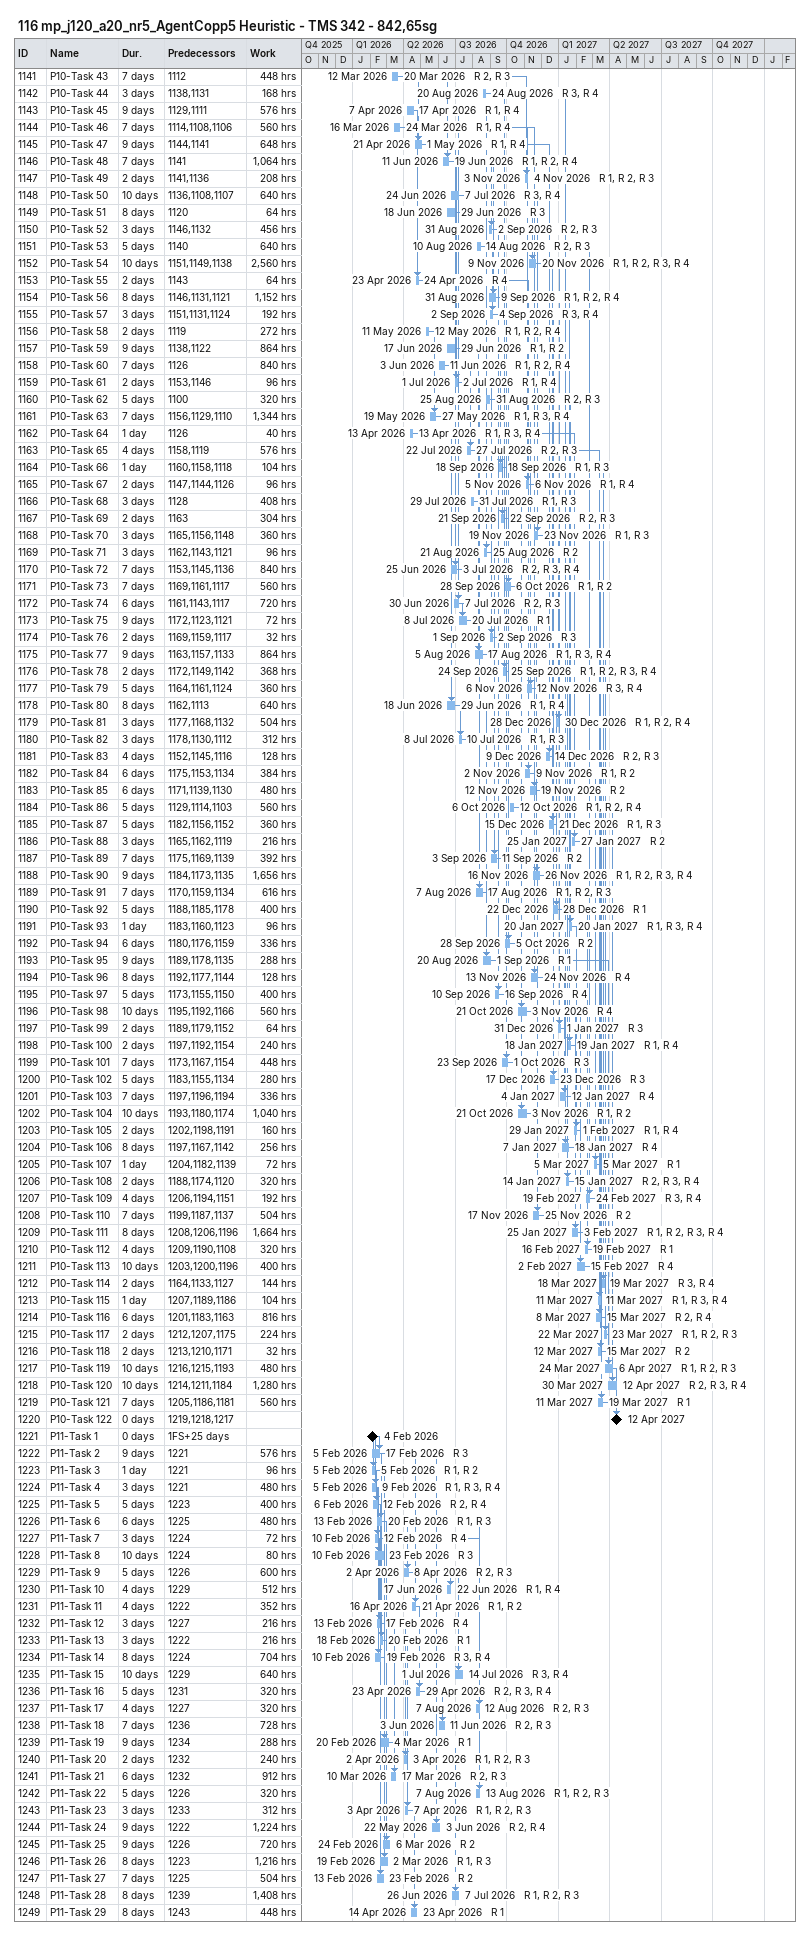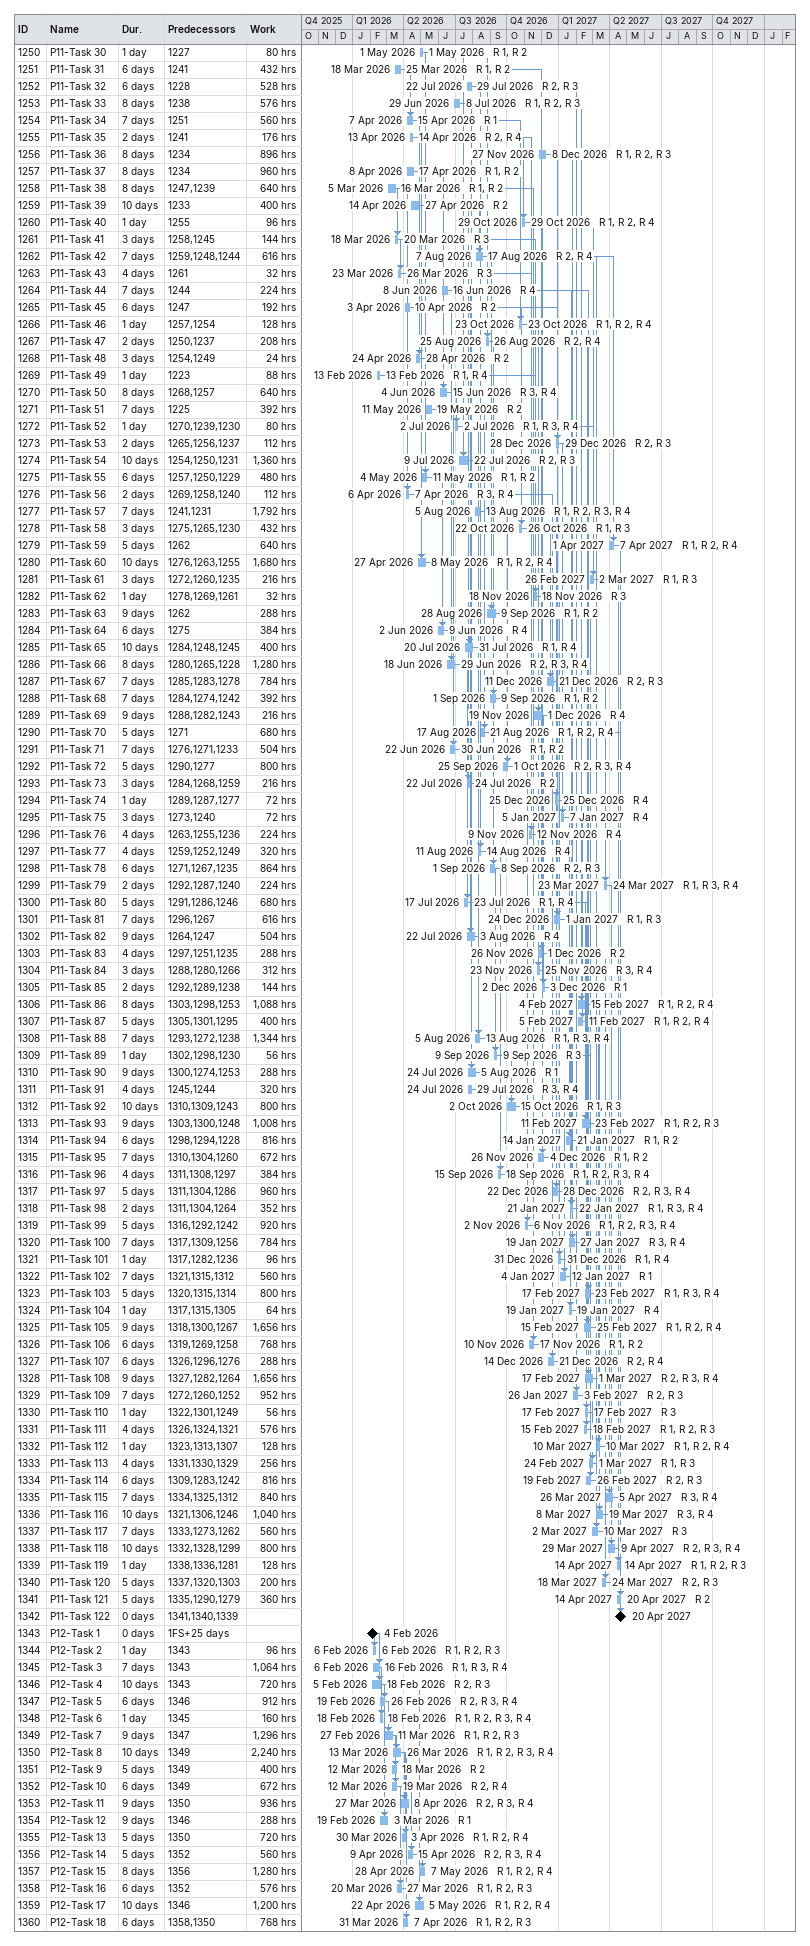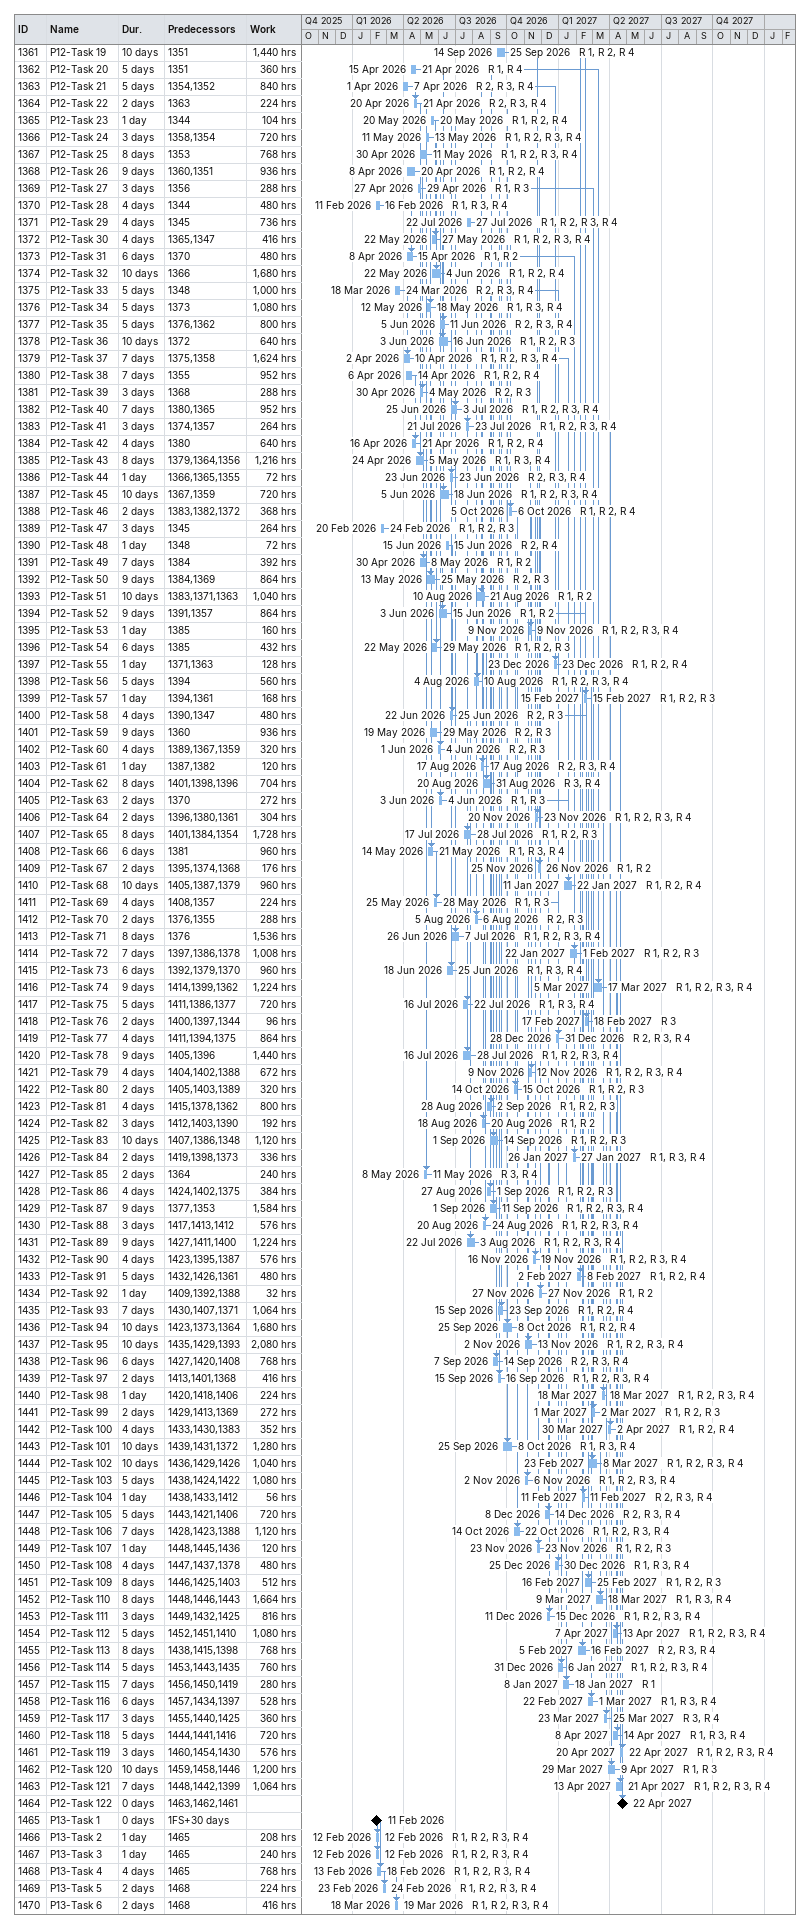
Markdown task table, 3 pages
116 mp_j120_a20_nr5_AgentCopp5 Heuristic - TMS 342 - 842,65sg

| ID | Task | Duration | Start | Finish | Predecessors | Resources | Work (h) |
|---|---|---|---|---|---|---|---|
| 1141 | P10-Task 43 | 7d | 2026-03-12 | 2026-03-20 | 1112 | R 2, R 3 | 448 |
| 1142 | P10-Task 44 | 3d | 2026-08-20 | 2026-08-24 | 1138, 1131 | R 3, R 4 | 168 |
| 1143 | P10-Task 45 | 9d | 2026-04-07 | 2026-04-17 | 1129, 1111 | R 1, R 4 | 576 |
| 1144 | P10-Task 46 | 7d | 2026-03-16 | 2026-03-24 | 1114, 1108, 1106 | R 1, R 4 | 560 |
| 1145 | P10-Task 47 | 9d | 2026-04-21 | 2026-05-01 | 1144, 1141 | R 1, R 4 | 648 |
| 1146 | P10-Task 48 | 7d | 2026-06-11 | 2026-06-19 | 1141 | R 1, R 2, R 4 | 1064 |
| 1147 | P10-Task 49 | 2d | 2026-11-03 | 2026-11-04 | 1141, 1136 | R 1, R 2, R 3 | 208 |
| 1148 | P10-Task 50 | 10d | 2026-06-24 | 2026-07-07 | 1136, 1108, 1107 | R 3, R 4 | 640 |
| 1149 | P10-Task 51 | 8d | 2026-06-18 | 2026-06-29 | 1120 | R 3 | 64 |
| 1150 | P10-Task 52 | 3d | 2026-08-31 | 2026-09-02 | 1146, 1132 | R 2, R 3 | 456 |
| 1151 | P10-Task 53 | 5d | 2026-08-10 | 2026-08-14 | 1140 | R 2, R 3 | 640 |
| 1152 | P10-Task 54 | 10d | 2026-11-09 | 2026-11-20 | 1151, 1149, 1138 | R 1, R 2, R 3, R 4 | 2560 |
| 1153 | P10-Task 55 | 2d | 2026-04-23 | 2026-04-24 | 1143 | R 4 | 64 |
| 1154 | P10-Task 56 | 8d | 2026-08-31 | 2026-09-09 | 1146, 1131, 1121 | R 1, R 2, R 4 | 1152 |
| 1155 | P10-Task 57 | 3d | 2026-09-02 | 2026-09-04 | 1151, 1131, 1124 | R 3, R 4 | 192 |
| 1156 | P10-Task 58 | 2d | 2026-05-11 | 2026-05-12 | 1119 | R 1, R 2, R 4 | 272 |
| 1157 | P10-Task 59 | 9d | 2026-06-17 | 2026-06-29 | 1138, 1122 | R 1, R 2 | 864 |
| 1158 | P10-Task 60 | 7d | 2026-06-03 | 2026-06-11 | 1126 | R 1, R 2, R 4 | 840 |
| 1159 | P10-Task 61 | 2d | 2026-07-01 | 2026-07-02 | 1153, 1146 | R 1, R 4 | 96 |
| 1160 | P10-Task 62 | 5d | 2026-08-25 | 2026-08-31 | 1100 | R 2, R 3 | 320 |
| 1161 | P10-Task 63 | 7d | 2026-05-19 | 2026-05-27 | 1156, 1129, 1110 | R 1, R 3, R 4 | 1344 |
| 1162 | P10-Task 64 | 1d | 2026-04-13 | 2026-04-13 | 1126 | R 1, R 3, R 4 | 40 |
| 1163 | P10-Task 65 | 4d | 2026-07-22 | 2026-07-27 | 1158, 1119 | R 2, R 3 | 576 |
| 1164 | P10-Task 66 | 1d | 2026-09-18 | 2026-09-18 | 1160, 1158, 1118 | R 1, R 3 | 104 |
| 1165 | P10-Task 67 | 2d | 2026-11-05 | 2026-11-06 | 1147, 1144, 1126 | R 1, R 4 | 96 |
| 1166 | P10-Task 68 | 3d | 2026-07-29 | 2026-07-31 | 1128 | R 1, R 3 | 408 |
| 1167 | P10-Task 69 | 2d | 2026-09-21 | 2026-09-22 | 1163 | R 2, R 3 | 304 |
| 1168 | P10-Task 70 | 3d | 2026-11-19 | 2026-11-23 | 1165, 1156, 1148 | R 1, R 3 | 360 |
| 1169 | P10-Task 71 | 3d | 2026-08-21 | 2026-08-25 | 1162, 1143, 1121 | R 2 | 96 |
| 1170 | P10-Task 72 | 7d | 2026-06-25 | 2026-07-03 | 1153, 1145, 1136 | R 2, R 3, R 4 | 840 |
| 1171 | P10-Task 73 | 7d | 2026-09-28 | 2026-10-06 | 1169, 1161, 1117 | R 1, R 2 | 560 |
| 1172 | P10-Task 74 | 6d | 2026-06-30 | 2026-07-07 | 1161, 1143, 1117 | R 2, R 3 | 720 |
| 1173 | P10-Task 75 | 9d | 2026-07-08 | 2026-07-20 | 1172, 1123, 1121 | R 1 | 72 |
| 1174 | P10-Task 76 | 2d | 2026-09-01 | 2026-09-02 | 1169, 1159, 1117 | R 3 | 32 |
| 1175 | P10-Task 77 | 9d | 2026-08-05 | 2026-08-17 | 1163, 1157, 1133 | R 1, R 3, R 4 | 864 |
| 1176 | P10-Task 78 | 2d | 2026-09-24 | 2026-09-25 | 1172, 1149, 1142 | R 1, R 2, R 3, R 4 | 368 |
| 1177 | P10-Task 79 | 5d | 2026-11-06 | 2026-11-12 | 1164, 1161, 1124 | R 3, R 4 | 360 |
| 1178 | P10-Task 80 | 8d | 2026-06-18 | 2026-06-29 | 1162, 1113 | R 1, R 4 | 640 |
| 1179 | P10-Task 81 | 3d | 2026-12-28 | 2026-12-30 | 1177, 1168, 1132 | R 1, R 2, R 4 | 504 |
| 1180 | P10-Task 82 | 3d | 2026-07-08 | 2026-07-10 | 1178, 1130, 1112 | R 1, R 3 | 312 |
| 1181 | P10-Task 83 | 4d | 2026-12-09 | 2026-12-14 | 1152, 1145, 1116 | R 2, R 3 | 128 |
| 1182 | P10-Task 84 | 6d | 2026-11-02 | 2026-11-09 | 1175, 1153, 1134 | R 1, R 2 | 384 |
| 1183 | P10-Task 85 | 6d | 2026-11-12 | 2026-11-19 | 1171, 1139, 1130 | R 2 | 480 |
| 1184 | P10-Task 86 | 5d | 2026-10-06 | 2026-10-12 | 1129, 1114, 1103 | R 1, R 2, R 4 | 560 |
| 1185 | P10-Task 87 | 5d | 2026-12-15 | 2026-12-21 | 1182, 1156, 1152 | R 1, R 3 | 360 |
| 1186 | P10-Task 88 | 3d | 2027-01-25 | 2027-01-27 | 1165, 1162, 1119 | R 2 | 216 |
| 1187 | P10-Task 89 | 7d | 2026-09-03 | 2026-09-11 | 1175, 1169, 1139 | R 2 | 392 |
| 1188 | P10-Task 90 | 9d | 2026-11-16 | 2026-11-26 | 1184, 1173, 1135 | R 1, R 2, R 3, R 4 | 1656 |
| 1189 | P10-Task 91 | 7d | 2026-08-07 | 2026-08-17 | 1170, 1159, 1134 | R 1, R 2, R 3 | 616 |
| 1190 | P10-Task 92 | 5d | 2026-12-22 | 2026-12-28 | 1188, 1185, 1178 | R 1 | 400 |
| 1191 | P10-Task 93 | 1d | 2027-01-20 | 2027-01-20 | 1183, 1160, 1123 | R 1, R 3, R 4 | 96 |
| 1192 | P10-Task 94 | 6d | 2026-09-28 | 2026-10-05 | 1180, 1176, 1159 | R 2 | 336 |
| 1193 | P10-Task 95 | 9d | 2026-08-20 | 2026-09-01 | 1189, 1178, 1135 | R 1 | 288 |
| 1194 | P10-Task 96 | 8d | 2026-11-13 | 2026-11-24 | 1192, 1177, 1144 | R 4 | 128 |
| 1195 | P10-Task 97 | 5d | 2026-09-10 | 2026-09-16 | 1173, 1155, 1150 | R 4 | 400 |
| 1196 | P10-Task 98 | 10d | 2026-10-21 | 2026-11-03 | 1195, 1192, 1166 | R 4 | 560 |
| 1197 | P10-Task 99 | 2d | 2026-12-31 | 2027-01-01 | 1189, 1179, 1152 | R 3 | 64 |
| 1198 | P10-Task 100 | 2d | 2027-01-18 | 2027-01-19 | 1197, 1192, 1154 | R 1, R 4 | 240 |
| 1199 | P10-Task 101 | 7d | 2026-09-23 | 2026-10-01 | 1173, 1167, 1154 | R 3 | 448 |
| 1200 | P10-Task 102 | 5d | 2026-12-17 | 2026-12-23 | 1183, 1155, 1134 | R 3 | 280 |
| 1201 | P10-Task 103 | 7d | 2027-01-04 | 2027-01-12 | 1197, 1196, 1194 | R 4 | 336 |
| 1202 | P10-Task 104 | 10d | 2026-10-21 | 2026-11-03 | 1193, 1180, 1174 | R 1, R 2 | 1040 |
| 1203 | P10-Task 105 | 2d | 2027-01-29 | 2027-02-01 | 1202, 1198, 1191 | R 1, R 4 | 160 |
| 1204 | P10-Task 106 | 8d | 2027-01-07 | 2027-01-18 | 1197, 1167, 1142 | R 4 | 256 |
| 1205 | P10-Task 107 | 1d | 2027-03-05 | 2027-03-05 | 1204, 1182, 1139 | R 1 | 72 |
| 1206 | P10-Task 108 | 2d | 2027-01-14 | 2027-01-15 | 1188, 1174, 1120 | R 2, R 3, R 4 | 320 |
| 1207 | P10-Task 109 | 4d | 2027-02-19 | 2027-02-24 | 1206, 1194, 1151 | R 3, R 4 | 192 |
| 1208 | P10-Task 110 | 7d | 2026-11-17 | 2026-11-25 | 1199, 1187, 1137 | R 2 | 504 |
| 1209 | P10-Task 111 | 8d | 2027-01-25 | 2027-02-03 | 1208, 1206, 1196 | R 1, R 2, R 3, R 4 | 1664 |
| 1210 | P10-Task 112 | 4d | 2027-02-16 | 2027-02-19 | 1209, 1190, 1108 | R 1 | 320 |
| 1211 | P10-Task 113 | 10d | 2027-02-02 | 2027-02-15 | 1203, 1200, 1196 | R 4 | 400 |
| 1212 | P10-Task 114 | 2d | 2027-03-18 | 2027-03-19 | 1164, 1133, 1127 | R 3, R 4 | 144 |
| 1213 | P10-Task 115 | 1d | 2027-03-11 | 2027-03-11 | 1207, 1189, 1186 | R 1, R 3, R 4 | 104 |
| 1214 | P10-Task 116 | 6d | 2027-03-08 | 2027-03-15 | 1201, 1183, 1163 | R 2, R 4 | 816 |
| 1215 | P10-Task 117 | 2d | 2027-03-22 | 2027-03-23 | 1212, 1207, 1175 | R 1, R 2, R 3 | 224 |
| 1216 | P10-Task 118 | 2d | 2027-03-12 | 2027-03-15 | 1213, 1210, 1171 | R 2 | 32 |
| 1217 | P10-Task 119 | 10d | 2027-03-24 | 2027-04-06 | 1216, 1215, 1193 | R 1, R 2, R 3 | 480 |
| 1218 | P10-Task 120 | 10d | 2027-03-30 | 2027-04-12 | 1214, 1211, 1184 | R 2, R 3, R 4 | 1280 |
| 1219 | P10-Task 121 | 7d | 2027-03-11 | 2027-03-19 | 1205, 1186, 1181 | R 1 | 560 |
| 1220 | P10-Task 122 | 0d | 2027-04-12 | 2027-04-12 | 1219, 1218, 1217 |  |  |
| 1221 | P11-Task 1 | 0d | 2026-02-04 | 2026-02-04 | 1FS+25d |  |  |
| 1222 | P11-Task 2 | 9d | 2026-02-05 | 2026-02-17 | 1221 | R 3 | 576 |
| 1223 | P11-Task 3 | 1d | 2026-02-05 | 2026-02-05 | 1221 | R 1, R 2 | 96 |
| 1224 | P11-Task 4 | 3d | 2026-02-05 | 2026-02-09 | 1221 | R 1, R 3, R 4 | 480 |
| 1225 | P11-Task 5 | 5d | 2026-02-06 | 2026-02-12 | 1223 | R 2, R 4 | 400 |
| 1226 | P11-Task 6 | 6d | 2026-02-13 | 2026-02-20 | 1225 | R 1, R 3 | 480 |
| 1227 | P11-Task 7 | 3d | 2026-02-10 | 2026-02-12 | 1224 | R 4 | 72 |
| 1228 | P11-Task 8 | 10d | 2026-02-10 | 2026-02-23 | 1224 | R 3 | 80 |
| 1229 | P11-Task 9 | 5d | 2026-04-02 | 2026-04-08 | 1226 | R 2, R 3 | 600 |
| 1230 | P11-Task 10 | 4d | 2026-06-17 | 2026-06-22 | 1229 | R 1, R 4 | 512 |
| 1231 | P11-Task 11 | 4d | 2026-04-16 | 2026-04-21 | 1222 | R 1, R 2 | 352 |
| 1232 | P11-Task 12 | 3d | 2026-02-13 | 2026-02-17 | 1227 | R 4 | 216 |
| 1233 | P11-Task 13 | 3d | 2026-02-18 | 2026-02-20 | 1222 | R 1 | 216 |
| 1234 | P11-Task 14 | 8d | 2026-02-10 | 2026-02-19 | 1224 | R 3, R 4 | 704 |
| 1235 | P11-Task 15 | 10d | 2026-07-01 | 2026-07-14 | 1229 | R 3, R 4 | 640 |
| 1236 | P11-Task 16 | 5d | 2026-04-23 | 2026-04-29 | 1231 | R 2, R 3, R 4 | 320 |
| 1237 | P11-Task 17 | 4d | 2026-08-07 | 2026-08-12 | 1227 | R 2, R 3 | 320 |
| 1238 | P11-Task 18 | 7d | 2026-06-03 | 2026-06-11 | 1236 | R 2, R 3 | 728 |
| 1239 | P11-Task 19 | 9d | 2026-02-20 | 2026-03-04 | 1234 | R 1 | 288 |
| 1240 | P11-Task 20 | 2d | 2026-04-02 | 2026-04-03 | 1232 | R 1, R 2, R 3 | 240 |
| 1241 | P11-Task 21 | 6d | 2026-03-10 | 2026-03-17 | 1232 | R 2, R 3 | 912 |
| 1242 | P11-Task 22 | 5d | 2026-08-07 | 2026-08-13 | 1226 | R 1, R 2, R 3 | 320 |
| 1243 | P11-Task 23 | 3d | 2026-04-03 | 2026-04-07 | 1233 | R 1, R 2, R 3 | 312 |
| 1244 | P11-Task 24 | 9d | 2026-05-22 | 2026-06-03 | 1222 | R 2, R 4 | 1224 |
| 1245 | P11-Task 25 | 9d | 2026-02-24 | 2026-03-06 | 1226 | R 2 | 720 |
| 1246 | P11-Task 26 | 8d | 2026-02-19 | 2026-03-02 | 1223 | R 1, R 3 | 1216 |
| 1247 | P11-Task 27 | 7d | 2026-02-13 | 2026-02-23 | 1225 | R 2 | 504 |
| 1248 | P11-Task 28 | 8d | 2026-06-26 | 2026-07-07 | 1239 | R 1, R 2, R 3 | 1408 |
| 1249 | P11-Task 29 | 8d | 2026-04-14 | 2026-04-23 | 1243 | R 1 | 448 |
| 1250 | P11-Task 30 | 1d | 2026-05-01 | 2026-05-01 | 1227 | R 1, R 2 | 80 |
| 1251 | P11-Task 31 | 6d | 2026-03-18 | 2026-03-25 | 1241 | R 1, R 2 | 432 |
| 1252 | P11-Task 32 | 6d | 2026-07-22 | 2026-07-29 | 1228 | R 2, R 3 | 528 |
| 1253 | P11-Task 33 | 8d | 2026-06-29 | 2026-07-08 | 1238 | R 1, R 2, R 3 | 576 |
| 1254 | P11-Task 34 | 7d | 2026-04-07 | 2026-04-15 | 1251 | R 1 | 560 |
| 1255 | P11-Task 35 | 2d | 2026-04-13 | 2026-04-14 | 1241 | R 2, R 4 | 176 |
| 1256 | P11-Task 36 | 8d | 2026-11-27 | 2026-12-08 | 1234 | R 1, R 2, R 3 | 896 |
| 1257 | P11-Task 37 | 8d | 2026-04-08 | 2026-04-17 | 1234 | R 1, R 2 | 960 |
| 1258 | P11-Task 38 | 8d | 2026-03-05 | 2026-03-16 | 1247, 1239 | R 1, R 2 | 640 |
| 1259 | P11-Task 39 | 10d | 2026-04-14 | 2026-04-27 | 1233 | R 2 | 400 |
| 1260 | P11-Task 40 | 1d | 2026-10-29 | 2026-10-29 | 1255 | R 1, R 2, R 4 | 96 |
| 1261 | P11-Task 41 | 3d | 2026-03-18 | 2026-03-20 | 1258, 1245 | R 3 | 144 |
| 1262 | P11-Task 42 | 7d | 2026-08-07 | 2026-08-17 | 1259, 1248, 1244 | R 2, R 4 | 616 |
| 1263 | P11-Task 43 | 4d | 2026-03-23 | 2026-03-26 | 1261 | R 3 | 32 |
| 1264 | P11-Task 44 | 7d | 2026-06-08 | 2026-06-16 | 1244 | R 4 | 224 |
| 1265 | P11-Task 45 | 6d | 2026-04-03 | 2026-04-10 | 1247 | R 2 | 192 |
| 1266 | P11-Task 46 | 1d | 2026-10-23 | 2026-10-23 | 1257, 1254 | R 1, R 2, R 4 | 128 |
| 1267 | P11-Task 47 | 2d | 2026-08-25 | 2026-08-26 | 1250, 1237 | R 2, R 4 | 208 |
| 1268 | P11-Task 48 | 3d | 2026-04-24 | 2026-04-28 | 1254, 1249 | R 2 | 24 |
| 1269 | P11-Task 49 | 1d | 2026-02-13 | 2026-02-13 | 1223 | R 1, R 4 | 88 |
| 1270 | P11-Task 50 | 8d | 2026-06-04 | 2026-06-15 | 1268, 1257 | R 3, R 4 | 640 |
| 1271 | P11-Task 51 | 7d | 2026-05-11 | 2026-05-19 | 1225 | R 2 | 392 |
| 1272 | P11-Task 52 | 1d | 2026-07-02 | 2026-07-02 | 1270, 1239, 1230 | R 1, R 3, R 4 | 80 |
| 1273 | P11-Task 53 | 2d | 2026-12-28 | 2026-12-29 | 1265, 1256, 1237 | R 2, R 3 | 112 |
| 1274 | P11-Task 54 | 10d | 2026-07-09 | 2026-07-22 | 1254, 1250, 1231 | R 2, R 3 | 1360 |
| 1275 | P11-Task 55 | 6d | 2026-05-04 | 2026-05-11 | 1257, 1250, 1229 | R 1, R 2 | 480 |
| 1276 | P11-Task 56 | 2d | 2026-04-06 | 2026-04-07 | 1269, 1258, 1240 | R 3, R 4 | 112 |
| 1277 | P11-Task 57 | 7d | 2026-08-05 | 2026-08-13 | 1241, 1231 | R 1, R 2, R 3, R 4 | 1792 |
| 1278 | P11-Task 58 | 3d | 2026-10-22 | 2026-10-26 | 1275, 1265, 1230 | R 1, R 3 | 432 |
| 1279 | P11-Task 59 | 5d | 2027-04-01 | 2027-04-07 | 1262 | R 1, R 2, R 4 | 640 |
| 1280 | P11-Task 60 | 10d | 2026-04-27 | 2026-05-08 | 1276, 1263, 1255 | R 1, R 2, R 4 | 1680 |
| 1281 | P11-Task 61 | 3d | 2027-02-26 | 2027-03-02 | 1272, 1260, 1235 | R 1, R 3 | 216 |
| 1282 | P11-Task 62 | 1d | 2026-11-18 | 2026-11-18 | 1278, 1269, 1261 | R 3 | 32 |
| 1283 | P11-Task 63 | 9d | 2026-08-28 | 2026-09-09 | 1262 | R 1, R 2 | 288 |
| 1284 | P11-Task 64 | 6d | 2026-06-02 | 2026-06-09 | 1275 | R 4 | 384 |
| 1285 | P11-Task 65 | 10d | 2026-07-20 | 2026-07-31 | 1284, 1248, 1245 | R 1, R 4 | 400 |
| 1286 | P11-Task 66 | 8d | 2026-06-18 | 2026-06-29 | 1280, 1265, 1228 | R 2, R 3, R 4 | 1280 |
| 1287 | P11-Task 67 | 7d | 2026-12-11 | 2026-12-21 | 1285, 1283, 1278 | R 2, R 3 | 784 |
| 1288 | P11-Task 68 | 7d | 2026-09-01 | 2026-09-09 | 1284, 1274, 1242 | R 1, R 2 | 392 |
| 1289 | P11-Task 69 | 9d | 2026-11-19 | 2026-12-01 | 1288, 1282, 1243 | R 4 | 216 |
| 1290 | P11-Task 70 | 5d | 2026-08-17 | 2026-08-21 | 1271 | R 1, R 2, R 4 | 680 |
| 1291 | P11-Task 71 | 7d | 2026-06-22 | 2026-06-30 | 1276, 1271, 1233 | R 1, R 2 | 504 |
| 1292 | P11-Task 72 | 5d | 2026-09-25 | 2026-10-01 | 1290, 1277 | R 2, R 3, R 4 | 800 |
| 1293 | P11-Task 73 | 3d | 2026-07-22 | 2026-07-24 | 1284, 1268, 1259 | R 2 | 216 |
| 1294 | P11-Task 74 | 1d | 2026-12-25 | 2026-12-25 | 1289, 1287, 1277 | R 4 | 72 |
| 1295 | P11-Task 75 | 3d | 2027-01-05 | 2027-01-07 | 1273, 1240 | R 4 | 72 |
| 1296 | P11-Task 76 | 4d | 2026-11-09 | 2026-11-12 | 1263, 1255, 1236 | R 4 | 224 |
| 1297 | P11-Task 77 | 4d | 2026-08-11 | 2026-08-14 | 1259, 1252, 1249 | R 4 | 320 |
| 1298 | P11-Task 78 | 6d | 2026-09-01 | 2026-09-08 | 1271, 1267, 1235 | R 2, R 3 | 864 |
| 1299 | P11-Task 79 | 2d | 2027-03-23 | 2027-03-24 | 1292, 1287, 1240 | R 1, R 3, R 4 | 224 |
| 1300 | P11-Task 80 | 5d | 2026-07-17 | 2026-07-23 | 1291, 1286, 1246 | R 1, R 4 | 680 |
| 1301 | P11-Task 81 | 7d | 2026-12-24 | 2027-01-01 | 1296, 1267 | R 1, R 3 | 616 |
| 1302 | P11-Task 82 | 9d | 2026-07-22 | 2026-08-03 | 1264, 1247 | R 4 | 504 |
| 1303 | P11-Task 83 | 4d | 2026-11-26 | 2026-12-01 | 1297, 1251, 1235 | R 2 | 288 |
| 1304 | P11-Task 84 | 3d | 2026-11-23 | 2026-11-25 | 1288, 1280, 1266 | R 3, R 4 | 312 |
| 1305 | P11-Task 85 | 2d | 2026-12-02 | 2026-12-03 | 1292, 1289, 1238 | R 1 | 144 |
| 1306 | P11-Task 86 | 8d | 2027-02-04 | 2027-02-15 | 1303, 1298, 1253 | R 1, R 2, R 4 | 1088 |
| 1307 | P11-Task 87 | 5d | 2027-02-05 | 2027-02-11 | 1305, 1301, 1295 | R 1, R 2, R 4 | 400 |
| 1308 | P11-Task 88 | 7d | 2026-08-05 | 2026-08-13 | 1293, 1272, 1238 | R 1, R 3, R 4 | 1344 |
| 1309 | P11-Task 89 | 1d | 2026-09-09 | 2026-09-09 | 1302, 1298, 1230 | R 3 | 56 |
| 1310 | P11-Task 90 | 9d | 2026-07-24 | 2026-08-05 | 1300, 1274, 1253 | R 1 | 288 |
| 1311 | P11-Task 91 | 4d | 2026-07-24 | 2026-07-29 | 1245, 1244 | R 3, R 4 | 320 |
| 1312 | P11-Task 92 | 10d | 2026-10-02 | 2026-10-15 | 1310, 1309, 1243 | R 1, R 3 | 800 |
| 1313 | P11-Task 93 | 9d | 2027-02-11 | 2027-02-23 | 1303, 1300, 1248 | R 1, R 2, R 3 | 1008 |
| 1314 | P11-Task 94 | 6d | 2027-01-14 | 2027-01-21 | 1298, 1294, 1228 | R 1, R 2 | 816 |
| 1315 | P11-Task 95 | 7d | 2026-11-26 | 2026-12-04 | 1310, 1304, 1260 | R 1, R 2 | 672 |
| 1316 | P11-Task 96 | 4d | 2026-09-15 | 2026-09-18 | 1311, 1308, 1297 | R 1, R 2, R 3, R 4 | 384 |
| 1317 | P11-Task 97 | 5d | 2026-12-22 | 2026-12-28 | 1311, 1304, 1286 | R 2, R 3, R 4 | 960 |
| 1318 | P11-Task 98 | 2d | 2027-01-21 | 2027-01-22 | 1311, 1304, 1264 | R 1, R 3, R 4 | 352 |
| 1319 | P11-Task 99 | 5d | 2026-11-02 | 2026-11-06 | 1316, 1292, 1242 | R 1, R 2, R 3, R 4 | 920 |
| 1320 | P11-Task 100 | 7d | 2027-01-19 | 2027-01-27 | 1317, 1309, 1256 | R 3, R 4 | 784 |
| 1321 | P11-Task 101 | 1d | 2026-12-31 | 2026-12-31 | 1317, 1282, 1236 | R 1, R 4 | 96 |
| 1322 | P11-Task 102 | 7d | 2027-01-04 | 2027-01-12 | 1321, 1315, 1312 | R 1 | 560 |
| 1323 | P11-Task 103 | 5d | 2027-02-17 | 2027-02-23 | 1320, 1315, 1314 | R 1, R 3, R 4 | 800 |
| 1324 | P11-Task 104 | 1d | 2027-01-19 | 2027-01-19 | 1317, 1315, 1305 | R 4 | 64 |
| 1325 | P11-Task 105 | 9d | 2027-02-15 | 2027-02-25 | 1318, 1300, 1267 | R 1, R 2, R 4 | 1656 |
| 1326 | P11-Task 106 | 6d | 2026-11-10 | 2026-11-17 | 1319, 1269, 1258 | R 1, R 2 | 768 |
| 1327 | P11-Task 107 | 6d | 2026-12-14 | 2026-12-21 | 1326, 1296, 1276 | R 2, R 4 | 288 |
| 1328 | P11-Task 108 | 9d | 2027-02-17 | 2027-03-01 | 1327, 1282, 1264 | R 2, R 3, R 4 | 1656 |
| 1329 | P11-Task 109 | 7d | 2027-01-26 | 2027-02-03 | 1272, 1260, 1252 | R 2, R 3 | 952 |
| 1330 | P11-Task 110 | 1d | 2027-02-17 | 2027-02-17 | 1322, 1301, 1249 | R 3 | 56 |
| 1331 | P11-Task 111 | 4d | 2027-02-15 | 2027-02-18 | 1326, 1324, 1321 | R 1, R 2, R 3 | 576 |
| 1332 | P11-Task 112 | 1d | 2027-03-10 | 2027-03-10 | 1323, 1313, 1307 | R 1, R 2, R 4 | 128 |
| 1333 | P11-Task 113 | 4d | 2027-02-24 | 2027-03-01 | 1331, 1330, 1329 | R 1, R 3 | 256 |
| 1334 | P11-Task 114 | 6d | 2027-02-19 | 2027-02-26 | 1309, 1283, 1242 | R 2, R 3 | 816 |
| 1335 | P11-Task 115 | 7d | 2027-03-26 | 2027-04-05 | 1334, 1325, 1312 | R 3, R 4 | 840 |
| 1336 | P11-Task 116 | 10d | 2027-03-08 | 2027-03-19 | 1321, 1306, 1246 | R 3, R 4 | 1040 |
| 1337 | P11-Task 117 | 7d | 2027-03-02 | 2027-03-10 | 1333, 1273, 1262 | R 3 | 560 |
| 1338 | P11-Task 118 | 10d | 2027-03-29 | 2027-04-09 | 1332, 1328, 1299 | R 2, R 3, R 4 | 800 |
| 1339 | P11-Task 119 | 1d | 2027-04-14 | 2027-04-14 | 1338, 1336, 1281 | R 1, R 2, R 3 | 128 |
| 1340 | P11-Task 120 | 5d | 2027-03-18 | 2027-03-24 | 1337, 1320, 1303 | R 2, R 3 | 200 |
| 1341 | P11-Task 121 | 5d | 2027-04-14 | 2027-04-20 | 1335, 1290, 1279 | R 2 | 360 |
| 1342 | P11-Task 122 | 0d | 2027-04-20 | 2027-04-20 | 1341, 1340, 1339 |  |  |
| 1343 | P12-Task 1 | 0d | 2026-02-04 | 2026-02-04 | 1FS+25d |  |  |
| 1344 | P12-Task 2 | 1d | 2026-02-06 | 2026-02-06 | 1343 | R 1, R 2, R 3 | 96 |
| 1345 | P12-Task 3 | 7d | 2026-02-06 | 2026-02-16 | 1343 | R 1, R 3, R 4 | 1064 |
| 1346 | P12-Task 4 | 10d | 2026-02-05 | 2026-02-18 | 1343 | R 2, R 3 | 720 |
| 1347 | P12-Task 5 | 6d | 2026-02-19 | 2026-02-26 | 1346 | R 2, R 3, R 4 | 912 |
| 1348 | P12-Task 6 | 1d | 2026-02-18 | 2026-02-18 | 1345 | R 1, R 2, R 3, R 4 | 160 |
| 1349 | P12-Task 7 | 9d | 2026-02-27 | 2026-03-11 | 1347 | R 1, R 2, R 3 | 1296 |
| 1350 | P12-Task 8 | 10d | 2026-03-13 | 2026-03-26 | 1349 | R 1, R 2, R 3, R 4 | 2240 |
| 1351 | P12-Task 9 | 5d | 2026-03-12 | 2026-03-18 | 1349 | R 2 | 400 |
| 1352 | P12-Task 10 | 6d | 2026-03-12 | 2026-03-19 | 1349 | R 2, R 4 | 672 |
| 1353 | P12-Task 11 | 9d | 2026-03-27 | 2026-04-08 | 1350 | R 2, R 3, R 4 | 936 |
| 1354 | P12-Task 12 | 9d | 2026-02-19 | 2026-03-03 | 1346 | R 1 | 288 |
| 1355 | P12-Task 13 | 5d | 2026-03-30 | 2026-04-03 | 1350 | R 1, R 2, R 4 | 720 |
| 1356 | P12-Task 14 | 5d | 2026-04-09 | 2026-04-15 | 1352 | R 2, R 3, R 4 | 560 |
| 1357 | P12-Task 15 | 8d | 2026-04-28 | 2026-05-07 | 1356 | R 1, R 2, R 4 | 1280 |
| 1358 | P12-Task 16 | 6d | 2026-03-20 | 2026-03-27 | 1352 | R 1, R 2, R 3 | 576 |
| 1359 | P12-Task 17 | 10d | 2026-04-22 | 2026-05-05 | 1346 | R 1, R 2, R 4 | 1200 |
| 1360 | P12-Task 18 | 6d | 2026-03-31 | 2026-04-07 | 1358, 1350 | R 1, R 2, R 3 | 768 |
| 1361 | P12-Task 19 | 10d | 2026-09-14 | 2026-09-25 | 1351 | R 1, R 2, R 4 | 1440 |
| 1362 | P12-Task 20 | 5d | 2026-04-15 | 2026-04-21 | 1351 | R 1, R 4 | 360 |
| 1363 | P12-Task 21 | 5d | 2026-04-01 | 2026-04-07 | 1354, 1352 | R 2, R 3, R 4 | 840 |
| 1364 | P12-Task 22 | 2d | 2026-04-20 | 2026-04-21 | 1363 | R 2, R 3, R 4 | 224 |
| 1365 | P12-Task 23 | 1d | 2026-05-20 | 2026-05-20 | 1344 | R 1, R 2, R 4 | 104 |
| 1366 | P12-Task 24 | 3d | 2026-05-11 | 2026-05-13 | 1358, 1354 | R 1, R 2, R 3, R 4 | 720 |
| 1367 | P12-Task 25 | 8d | 2026-04-30 | 2026-05-11 | 1353 | R 1, R 2, R 3, R 4 | 768 |
| 1368 | P12-Task 26 | 9d | 2026-04-08 | 2026-04-20 | 1360, 1351 | R 1, R 2, R 4 | 936 |
| 1369 | P12-Task 27 | 3d | 2026-04-27 | 2026-04-29 | 1356 | R 1, R 3 | 288 |
| 1370 | P12-Task 28 | 4d | 2026-02-11 | 2026-02-16 | 1344 | R 1, R 3, R 4 | 480 |
| 1371 | P12-Task 29 | 4d | 2026-07-22 | 2026-07-27 | 1345 | R 1, R 2, R 3, R 4 | 736 |
| 1372 | P12-Task 30 | 4d | 2026-05-22 | 2026-05-27 | 1365, 1347 | R 1, R 2, R 3, R 4 | 416 |
| 1373 | P12-Task 31 | 6d | 2026-04-08 | 2026-04-15 | 1370 | R 1, R 2 | 480 |
| 1374 | P12-Task 32 | 10d | 2026-05-22 | 2026-06-04 | 1366 | R 1, R 2, R 4 | 1680 |
| 1375 | P12-Task 33 | 5d | 2026-03-18 | 2026-03-24 | 1348 | R 2, R 3, R 4 | 1000 |
| 1376 | P12-Task 34 | 5d | 2026-05-12 | 2026-05-18 | 1373 | R 1, R 3, R 4 | 1080 |
| 1377 | P12-Task 35 | 5d | 2026-06-05 | 2026-06-11 | 1376, 1362 | R 2, R 3, R 4 | 800 |
| 1378 | P12-Task 36 | 10d | 2026-06-03 | 2026-06-16 | 1372 | R 1, R 2, R 3 | 640 |
| 1379 | P12-Task 37 | 7d | 2026-04-02 | 2026-04-10 | 1375, 1358 | R 1, R 2, R 3, R 4 | 1624 |
| 1380 | P12-Task 38 | 7d | 2026-04-06 | 2026-04-14 | 1355 | R 1, R 2, R 4 | 952 |
| 1381 | P12-Task 39 | 3d | 2026-04-30 | 2026-05-04 | 1368 | R 2, R 3 | 288 |
| 1382 | P12-Task 40 | 7d | 2026-06-25 | 2026-07-03 | 1380, 1365 | R 1, R 2, R 3, R 4 | 952 |
| 1383 | P12-Task 41 | 3d | 2026-07-21 | 2026-07-23 | 1374, 1357 | R 1, R 2, R 3, R 4 | 264 |
| 1384 | P12-Task 42 | 4d | 2026-04-16 | 2026-04-21 | 1380 | R 1, R 2, R 4 | 640 |
| 1385 | P12-Task 43 | 8d | 2026-04-24 | 2026-05-05 | 1379, 1364, 1356 | R 1, R 3, R 4 | 1216 |
| 1386 | P12-Task 44 | 1d | 2026-06-23 | 2026-06-23 | 1366, 1365, 1355 | R 2, R 3, R 4 | 72 |
| 1387 | P12-Task 45 | 10d | 2026-06-05 | 2026-06-18 | 1367, 1359 | R 1, R 2, R 3, R 4 | 720 |
| 1388 | P12-Task 46 | 2d | 2026-10-05 | 2026-10-06 | 1383, 1382, 1372 | R 1, R 2, R 4 | 368 |
| 1389 | P12-Task 47 | 3d | 2026-02-20 | 2026-02-24 | 1345 | R 1, R 2, R 3 | 264 |
| 1390 | P12-Task 48 | 1d | 2026-06-15 | 2026-06-15 | 1348 | R 2, R 4 | 72 |
| 1391 | P12-Task 49 | 7d | 2026-04-30 | 2026-05-08 | 1384 | R 1, R 2 | 392 |
| 1392 | P12-Task 50 | 9d | 2026-05-13 | 2026-05-25 | 1384, 1369 | R 2, R 3 | 864 |
| 1393 | P12-Task 51 | 10d | 2026-08-10 | 2026-08-21 | 1383, 1371, 1363 | R 1, R 2 | 1040 |
| 1394 | P12-Task 52 | 9d | 2026-06-03 | 2026-06-15 | 1391, 1357 | R 1, R 2 | 864 |
| 1395 | P12-Task 53 | 1d | 2026-11-09 | 2026-11-09 | 1385 | R 1, R 2, R 3, R 4 | 160 |
| 1396 | P12-Task 54 | 6d | 2026-05-22 | 2026-05-29 | 1385 | R 1, R 2, R 3 | 432 |
| 1397 | P12-Task 55 | 1d | 2026-12-23 | 2026-12-23 | 1371, 1363 | R 1, R 2, R 4 | 128 |
| 1398 | P12-Task 56 | 5d | 2026-08-04 | 2026-08-10 | 1394 | R 1, R 2, R 3, R 4 | 560 |
| 1399 | P12-Task 57 | 1d | 2027-02-15 | 2027-02-15 | 1394, 1361 | R 1, R 2, R 3 | 168 |
| 1400 | P12-Task 58 | 4d | 2026-06-22 | 2026-06-25 | 1390, 1347 | R 2, R 3 | 480 |
| 1401 | P12-Task 59 | 9d | 2026-05-19 | 2026-05-29 | 1360 | R 2, R 3 | 936 |
| 1402 | P12-Task 60 | 4d | 2026-06-01 | 2026-06-04 | 1389, 1367, 1359 | R 2, R 3 | 320 |
| 1403 | P12-Task 61 | 1d | 2026-08-17 | 2026-08-17 | 1387, 1382 | R 2, R 3, R 4 | 120 |
| 1404 | P12-Task 62 | 8d | 2026-08-20 | 2026-08-31 | 1401, 1398, 1396 | R 3, R 4 | 704 |
| 1405 | P12-Task 63 | 2d | 2026-06-03 | 2026-06-04 | 1370 | R 1, R 3 | 272 |
| 1406 | P12-Task 64 | 2d | 2026-11-20 | 2026-11-23 | 1396, 1380, 1361 | R 1, R 2, R 3, R 4 | 304 |
| 1407 | P12-Task 65 | 8d | 2026-07-17 | 2026-07-28 | 1401, 1384, 1354 | R 1, R 2, R 3 | 1728 |
| 1408 | P12-Task 66 | 6d | 2026-05-14 | 2026-05-21 | 1381 | R 1, R 3, R 4 | 960 |
| 1409 | P12-Task 67 | 2d | 2026-11-25 | 2026-11-26 | 1395, 1374, 1368 | R 1, R 2 | 176 |
| 1410 | P12-Task 68 | 10d | 2027-01-11 | 2027-01-22 | 1405, 1387, 1379 | R 1, R 2, R 4 | 960 |
| 1411 | P12-Task 69 | 4d | 2026-05-25 | 2026-05-28 | 1408, 1357 | R 1, R 3 | 224 |
| 1412 | P12-Task 70 | 2d | 2026-08-05 | 2026-08-06 | 1376, 1355 | R 2, R 3 | 288 |
| 1413 | P12-Task 71 | 8d | 2026-06-26 | 2026-07-07 | 1376 | R 1, R 2, R 3, R 4 | 1536 |
| 1414 | P12-Task 72 | 7d | 2027-01-22 | 2027-02-01 | 1397, 1386, 1378 | R 1, R 2, R 3 | 1008 |
| 1415 | P12-Task 73 | 6d | 2026-06-18 | 2026-06-25 | 1392, 1379, 1370 | R 1, R 3, R 4 | 960 |
| 1416 | P12-Task 74 | 9d | 2027-03-05 | 2027-03-17 | 1414, 1399, 1362 | R 1, R 2, R 3, R 4 | 1224 |
| 1417 | P12-Task 75 | 5d | 2026-07-16 | 2026-07-22 | 1411, 1386, 1377 | R 1, R 3, R 4 | 720 |
| 1418 | P12-Task 76 | 2d | 2027-02-17 | 2027-02-18 | 1400, 1397, 1344 | R 3 | 96 |
| 1419 | P12-Task 77 | 4d | 2026-12-28 | 2026-12-31 | 1411, 1394, 1375 | R 2, R 3, R 4 | 864 |
| 1420 | P12-Task 78 | 9d | 2026-07-16 | 2026-07-28 | 1405, 1396 | R 1, R 2, R 3, R 4 | 1440 |
| 1421 | P12-Task 79 | 4d | 2026-11-09 | 2026-11-12 | 1404, 1402, 1388 | R 1, R 2, R 3, R 4 | 672 |
| 1422 | P12-Task 80 | 2d | 2026-10-14 | 2026-10-15 | 1405, 1403, 1389 | R 1, R 2, R 3 | 320 |
| 1423 | P12-Task 81 | 4d | 2026-08-28 | 2026-09-02 | 1415, 1378, 1362 | R 1, R 2, R 3 | 800 |
| 1424 | P12-Task 82 | 3d | 2026-08-18 | 2026-08-20 | 1412, 1403, 1390 | R 1, R 2 | 192 |
| 1425 | P12-Task 83 | 10d | 2026-09-01 | 2026-09-14 | 1407, 1386, 1348 | R 1, R 2, R 3 | 1120 |
| 1426 | P12-Task 84 | 2d | 2027-01-26 | 2027-01-27 | 1419, 1398, 1373 | R 1, R 3, R 4 | 336 |
| 1427 | P12-Task 85 | 2d | 2026-05-08 | 2026-05-11 | 1364 | R 3, R 4 | 240 |
| 1428 | P12-Task 86 | 4d | 2026-08-27 | 2026-09-01 | 1424, 1402, 1375 | R 1, R 2, R 3 | 384 |
| 1429 | P12-Task 87 | 9d | 2026-09-01 | 2026-09-11 | 1377, 1353 | R 1, R 2, R 3, R 4 | 1584 |
| 1430 | P12-Task 88 | 3d | 2026-08-20 | 2026-08-24 | 1417, 1413, 1412 | R 1, R 2, R 3, R 4 | 576 |
| 1431 | P12-Task 89 | 9d | 2026-07-22 | 2026-08-03 | 1427, 1411, 1400 | R 1, R 2, R 3, R 4 | 1224 |
| 1432 | P12-Task 90 | 4d | 2026-11-16 | 2026-11-19 | 1423, 1395, 1387 | R 1, R 2, R 3, R 4 | 576 |
| 1433 | P12-Task 91 | 5d | 2027-02-02 | 2027-02-08 | 1432, 1426, 1361 | R 1, R 2, R 4 | 480 |
| 1434 | P12-Task 92 | 1d | 2026-11-27 | 2026-11-27 | 1409, 1392, 1388 | R 1, R 2 | 32 |
| 1435 | P12-Task 93 | 7d | 2026-09-15 | 2026-09-23 | 1430, 1407, 1371 | R 1, R 2, R 4 | 1064 |
| 1436 | P12-Task 94 | 10d | 2026-09-25 | 2026-10-08 | 1423, 1373, 1364 | R 1, R 2, R 4 | 1680 |
| 1437 | P12-Task 95 | 10d | 2026-11-02 | 2026-11-13 | 1435, 1429, 1393 | R 1, R 2, R 3, R 4 | 2080 |
| 1438 | P12-Task 96 | 6d | 2026-09-07 | 2026-09-14 | 1427, 1420, 1408 | R 2, R 3, R 4 | 768 |
| 1439 | P12-Task 97 | 2d | 2026-09-15 | 2026-09-16 | 1413, 1401, 1368 | R 1, R 2, R 3, R 4 | 416 |
| 1440 | P12-Task 98 | 1d | 2027-03-18 | 2027-03-18 | 1420, 1418, 1406 | R 1, R 2, R 3, R 4 | 224 |
| 1441 | P12-Task 99 | 2d | 2027-03-01 | 2027-03-02 | 1429, 1413, 1369 | R 1, R 2, R 3 | 272 |
| 1442 | P12-Task 100 | 4d | 2027-03-30 | 2027-04-02 | 1433, 1430, 1383 | R 1, R 2, R 4 | 352 |
| 1443 | P12-Task 101 | 10d | 2026-09-25 | 2026-10-08 | 1439, 1431, 1372 | R 1, R 3, R 4 | 1280 |
| 1444 | P12-Task 102 | 10d | 2027-02-23 | 2027-03-08 | 1436, 1429, 1426 | R 1, R 2, R 3, R 4 | 1040 |
| 1445 | P12-Task 103 | 5d | 2026-11-02 | 2026-11-06 | 1438, 1424, 1422 | R 1, R 2, R 3, R 4 | 1080 |
| 1446 | P12-Task 104 | 1d | 2027-02-11 | 2027-02-11 | 1438, 1433, 1412 | R 2, R 3, R 4 | 56 |
| 1447 | P12-Task 105 | 5d | 2026-12-08 | 2026-12-14 | 1443, 1421, 1406 | R 2, R 3, R 4 | 720 |
| 1448 | P12-Task 106 | 7d | 2026-10-14 | 2026-10-22 | 1428, 1423, 1388 | R 1, R 2, R 3, R 4 | 1120 |
| 1449 | P12-Task 107 | 1d | 2026-11-23 | 2026-11-23 | 1448, 1445, 1436 | R 1, R 2, R 3 | 120 |
| 1450 | P12-Task 108 | 4d | 2026-12-25 | 2026-12-30 | 1447, 1437, 1378 | R 1, R 3, R 4 | 480 |
| 1451 | P12-Task 109 | 8d | 2027-02-16 | 2027-02-25 | 1446, 1425, 1403 | R 1, R 2, R 3 | 512 |
| 1452 | P12-Task 110 | 8d | 2027-03-09 | 2027-03-18 | 1448, 1446, 1443 | R 1, R 3, R 4 | 1664 |
| 1453 | P12-Task 111 | 3d | 2026-12-11 | 2026-12-15 | 1449, 1432, 1425 | R 1, R 2, R 3, R 4 | 816 |
| 1454 | P12-Task 112 | 5d | 2027-04-07 | 2027-04-13 | 1452, 1451, 1410 | R 1, R 2, R 3, R 4 | 1080 |
| 1455 | P12-Task 113 | 8d | 2027-02-05 | 2027-02-16 | 1438, 1415, 1398 | R 2, R 3, R 4 | 768 |
| 1456 | P12-Task 114 | 5d | 2026-12-31 | 2027-01-06 | 1453, 1443, 1435 | R 1, R 2, R 3, R 4 | 760 |
| 1457 | P12-Task 115 | 7d | 2027-01-08 | 2027-01-18 | 1456, 1450, 1419 | R 1 | 280 |
| 1458 | P12-Task 116 | 6d | 2027-02-22 | 2027-03-01 | 1457, 1434, 1397 | R 1, R 3, R 4 | 528 |
| 1459 | P12-Task 117 | 3d | 2027-03-23 | 2027-03-25 | 1455, 1440, 1425 | R 3, R 4 | 360 |
| 1460 | P12-Task 118 | 5d | 2027-04-08 | 2027-04-14 | 1444, 1441, 1416 | R 1, R 3, R 4 | 720 |
| 1461 | P12-Task 119 | 3d | 2027-04-20 | 2027-04-22 | 1460, 1454, 1430 | R 1, R 2, R 3, R 4 | 576 |
| 1462 | P12-Task 120 | 10d | 2027-03-29 | 2027-04-09 | 1459, 1458, 1446 | R 1, R 3 | 1200 |
| 1463 | P12-Task 121 | 7d | 2027-04-13 | 2027-04-21 | 1448, 1442, 1399 | R 1, R 2, R 3, R 4 | 1064 |
| 1464 | P12-Task 122 | 0d | 2027-04-22 | 2027-04-22 | 1463, 1462, 1461 |  |  |
| 1465 | P13-Task 1 | 0d | 2026-02-11 | 2026-02-11 | 1FS+30d |  |  |
| 1466 | P13-Task 2 | 1d | 2026-02-12 | 2026-02-12 | 1465 | R 1, R 2, R 3, R 4 | 208 |
| 1467 | P13-Task 3 | 1d | 2026-02-12 | 2026-02-12 | 1465 | R 1, R 2, R 3, R 4 | 240 |
| 1468 | P13-Task 4 | 4d | 2026-02-13 | 2026-02-18 | 1465 | R 1, R 2, R 3, R 4 | 768 |
| 1469 | P13-Task 5 | 2d | 2026-02-23 | 2026-02-24 | 1468 | R 1, R 2, R 3, R 4 | 224 |
| 1470 | P13-Task 6 | 2d | 2026-03-18 | 2026-03-19 | 1468 | R 1, R 2, R 3, R 4 | 416 |
